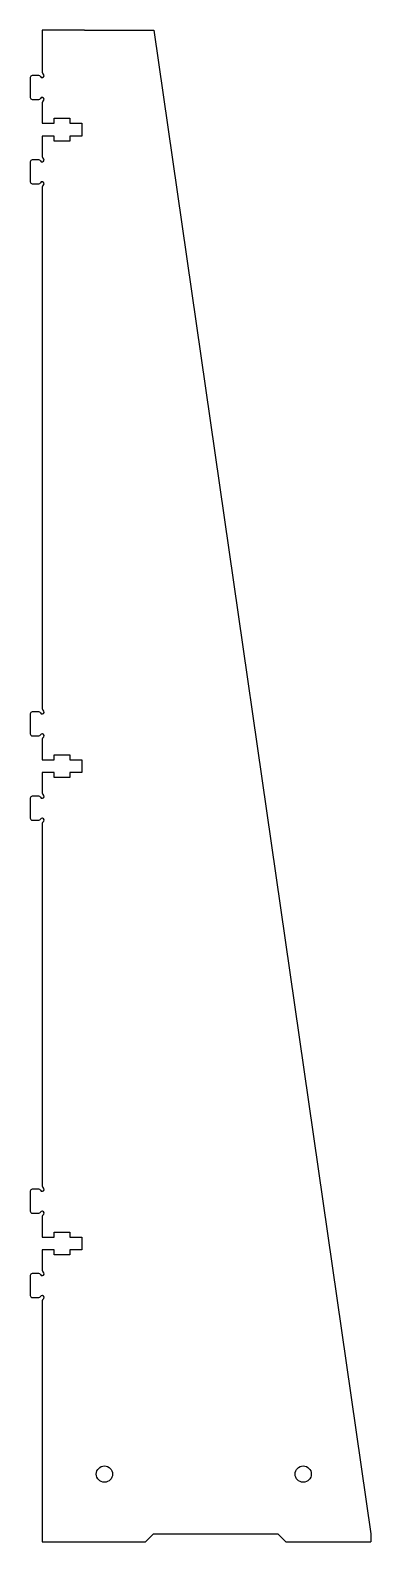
# Model space of a CAD drawing. Header units: millimetres. Extents: x 445 to 531, y 264 to 644.
import ezdxf

# ---------------------------------------------------------------- set-up
doc = ezdxf.new("R2010")
doc.units = ezdxf.units.MM
doc.layers.add('WHITE', color=7, linetype='Continuous')

msp = doc.modelspace()

# ---------------------------------------------------------------- linework, layer by layer
at = {"layer": 'WHITE', "linetype": 'Continuous'}
for p, q in [((458.66, 644), (448.01, 644)), ((448.01, 644), (448.01, 633.46)), ((445.01, 632.1), (445.01, 627.1)), ((447.14, 632.6), (445.51, 632.6)), ((447.58, 632.35), (447.58, 632.35)), ((448.26, 633.03), (448.26, 633.03)), ((445.51, 626.6), (447.14, 626.6)), ((447.58, 626.85), (447.58, 626.85)), ((448.01, 625.73), (448.01, 620.6)), ((448.26, 626.16), (448.26, 626.16)), ((448.01, 620.6), (451.01, 620.6)), ((451.01, 620.6), (451.01, 621.87)), ((451.01, 621.87), (455.01, 621.87)), ((455.01, 621.87), (455.01, 620.6)), ((455.01, 620.6), (458.01, 620.6)), ((458.01, 620.6), (458.01, 617.4)), ((451.01, 617.4), (448.01, 617.4)), ((448.01, 617.4), (448.01, 612.26)), ((451.01, 616.12), (451.01, 617.4)), ((455.01, 616.12), (451.01, 616.12)), ((458.01, 617.4), (455.01, 617.4)), ((455.01, 617.4), (455.01, 616.12)), ((448.26, 611.83), (448.26, 611.83)), ((445.01, 610.9), (445.01, 605.9)), ((447.14, 611.4), (445.51, 611.4)), ((447.58, 611.15), (447.58, 611.15)), ((445.51, 605.4), (447.14, 605.4)), ((447.58, 605.65), (447.58, 605.65)), ((448.01, 604.53), (448.01, 473.46)), ((448.26, 604.96), (448.26, 604.96)), ((445.01, 472.1), (445.01, 467.1)), ((447.14, 472.6), (445.51, 472.6)), ((447.58, 472.35), (447.58, 472.35)), ((448.01, 473.46), (448.01, 473.46)), ((448.01, 473.46), (448.01, 473.46)), ((448.26, 473.03), (448.26, 473.03)), ((445.51, 466.6), (447.14, 466.6)), ((447.58, 466.85), (447.58, 466.85)), ((448.01, 465.73), (448.01, 460.6)), ((448.26, 466.16), (448.26, 466.16)), ((448.01, 460.6), (451.01, 460.6)), ((451.01, 460.6), (451.01, 461.87)), ((451.01, 461.87), (455.01, 461.87)), ((455.01, 461.87), (455.01, 460.6)), ((455.01, 460.6), (458.01, 460.6)), ((458.01, 460.6), (458.01, 457.4)), ((451.01, 457.4), (448.01, 457.4)), ((448.01, 457.4), (448.01, 452.26)), ((451.01, 456.12), (451.01, 457.4)), ((455.01, 456.12), (451.01, 456.12)), ((458.01, 457.4), (455.01, 457.4)), ((455.01, 457.4), (455.01, 456.12)), ((445.01, 450.9), (445.01, 445.9)), ((447.14, 451.4), (445.51, 451.4)), ((447.58, 451.15), (447.58, 451.15)), ((448.26, 451.83), (448.26, 451.83)), ((445.51, 445.4), (447.14, 445.4)), ((447.58, 445.65), (447.58, 445.65)), ((448.26, 444.96), (448.26, 444.96)), ((448.01, 444.53), (448.01, 353.46)), ((448.01, 353.46), (448.01, 353.46)), ((445.01, 352.1), (445.01, 347.1)), ((447.14, 352.6), (445.51, 352.6)), ((447.58, 352.35), (447.58, 352.35)), ((448.26, 353.03), (448.26, 353.03)), ((445.51, 346.6), (447.14, 346.6)), ((447.58, 346.85), (447.58, 346.85)), ((448.26, 346.16), (448.26, 346.16)), ((448.01, 345.73), (448.01, 340.6)), ((448.01, 340.6), (451.01, 340.6)), ((451.01, 340.6), (451.01, 341.87)), ((451.01, 341.87), (455.01, 341.87)), ((455.01, 341.87), (455.01, 340.6)), ((455.01, 340.6), (458.01, 340.6)), ((458.01, 340.6), (458.01, 337.4)), ((451.01, 337.4), (448.01, 337.4)), ((448.01, 337.4), (448.01, 332.26)), ((451.01, 336.12), (451.01, 337.4)), ((455.01, 336.12), (451.01, 336.12)), ((458.01, 337.4), (455.01, 337.4)), ((455.01, 337.4), (455.01, 336.12)), ((445.01, 330.9), (445.01, 325.9)), ((447.14, 331.4), (445.51, 331.4)), ((447.58, 331.15), (447.58, 331.15)), ((448.26, 331.83), (448.26, 331.83)), ((445.51, 325.4), (447.14, 325.4)), ((447.58, 325.65), (447.58, 325.65)), ((448.01, 324.53), (448.01, 264)), ((448.01, 264), (474.01, 264)), ((474.01, 264), (476.01, 266)), ((476.01, 266), (507.33, 266)), ((507.33, 266), (509.33, 264)), ((509.33, 264), (530.7, 264))]:
    msp.add_line(p, q, dxfattribs=at)
at = {"layer": 'WHITE'}
for p, q in [((458.66, 644), (476.09, 644)), ((476.09, 644), (524.5, 308.95)), ((524.5, 308.95), (530.7, 266)), ((530.7, 266), (530.7, 264))]:
    msp.add_line(p, q, dxfattribs=at)
for centre in [(463.69, 281), (513.69, 281)]:
    msp.add_circle(centre, 2.05, dxfattribs=at)
at = {"layer": 'WHITE', "linetype": 'Continuous'}
for centre, start, end in [((445.51, 632.1), 90, 180), ((447.14, 632.1), 30.0002, 90), ((448.01, 632.6), 210.0002, 60), ((448.51, 633.46), 180, 240), ((445.51, 627.1), 180, 270), ((448.01, 626.6), 300.0002, 150), ((447.14, 627.1), 270, 330), ((448.51, 625.73), 120.0002, 180), ((448.01, 611.4), 210.0002, 60), ((448.51, 612.26), 180, 240), ((445.51, 610.9), 90, 180), ((447.14, 610.9), 30.0002, 90), ((445.51, 605.9), 180, 270), ((447.14, 605.9), 270, 330), ((448.01, 605.4), 300.0002, 150), ((448.51, 604.53), 120.0002, 180), ((445.51, 472.1), 90, 180), ((447.14, 472.1), 30.0002, 90), ((448.01, 472.6), 210.0002, 60), ((448.51, 473.46), 180, 240), ((445.51, 467.1), 180, 270), ((447.14, 467.1), 270, 330), ((448.01, 466.6), 300.0002, 150), ((448.51, 465.73), 120.0002, 180), ((448.51, 452.26), 180, 240), ((445.51, 450.9), 90, 180), ((447.14, 450.9), 30.0002, 90), ((448.01, 451.4), 210.0002, 60), ((445.51, 445.9), 180, 270), ((447.14, 445.9), 270, 330), ((448.01, 445.4), 300.0002, 150), ((448.51, 444.53), 120.0002, 180), ((448.51, 353.46), 180, 240), ((445.51, 352.1), 90, 180), ((447.14, 352.1), 30.0002, 90), ((448.01, 352.6), 210.0002, 60), ((445.51, 347.1), 180, 270), ((447.14, 347.1), 270, 330), ((448.01, 346.6), 300.0002, 150), ((448.51, 345.73), 120.0002, 180), ((445.51, 330.9), 90, 180), ((447.14, 330.9), 30.0002, 90), ((448.01, 331.4), 210.0002, 60), ((448.51, 332.26), 180, 240), ((445.51, 325.9), 180, 270), ((447.14, 325.9), 270, 330), ((448.01, 325.4), 300.0002, 150), ((448.51, 324.53), 120.0002, 180)]:
    msp.add_arc(centre, 0.5, start, end, dxfattribs=at)

doc.saveas('drawing.dxf')
